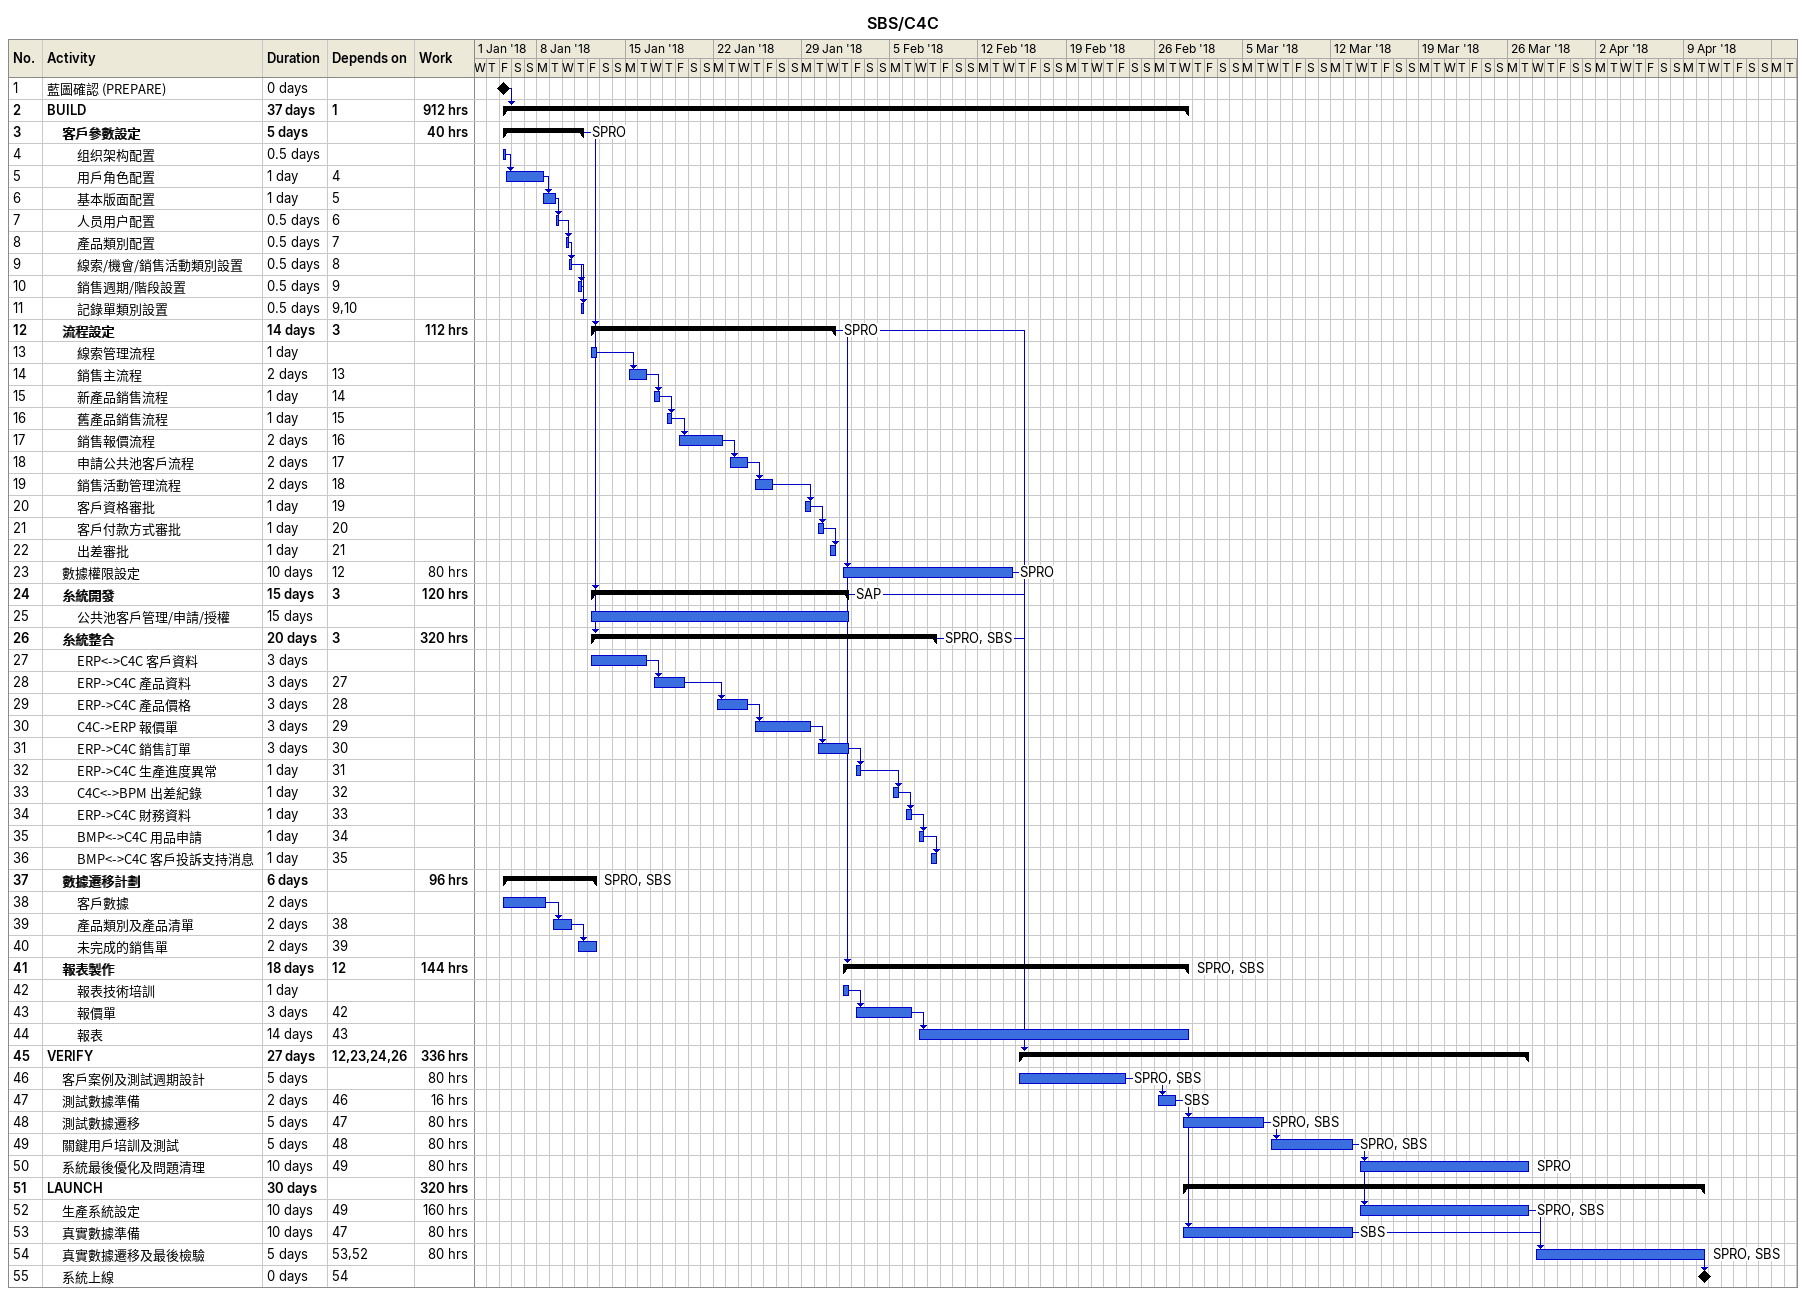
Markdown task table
SBS/C4C

| ID | Level | Task | Duration | Start | Finish | Predecessors | Resources | Work (h) |
|---|---|---|---|---|---|---|---|---|
| 1 | 1 | 藍圖確認 (PREPARE) | 0d | 2018-01-05 | 2018-01-05 |  |  |  |
| 2 | 1 | **BUILD** | 37d | 2018-01-05 | 2018-02-28 | 1 |  | 912 |
| 3 | 2 | **客戶參數設定** | 5d | 2018-01-05 | 2018-01-11 |  | SPRO | 40 |
| 4 | 3 | 组织架构配置 | 0.5d | 2018-01-05 | 2018-01-05 |  |  |  |
| 5 | 3 | 用戶角色配置 | 1d | 2018-01-05 | 2018-01-08 | 4 |  |  |
| 6 | 3 | 基本版面配置 | 1d | 2018-01-08 | 2018-01-09 | 5 |  |  |
| 7 | 3 | 人员用户配置 | 0.5d | 2018-01-09 | 2018-01-09 | 6 |  |  |
| 8 | 3 | 產品類別配置 | 0.5d | 2018-01-10 | 2018-01-10 | 7 |  |  |
| 9 | 3 | 線索/機會/銷售活動類別設置 | 0.5d | 2018-01-10 | 2018-01-10 | 8 |  |  |
| 10 | 3 | 銷售週期/階段設置 | 0.5d | 2018-01-11 | 2018-01-11 | 9 |  |  |
| 11 | 3 | 記錄單類別設置 | 0.5d | 2018-01-11 | 2018-01-11 | 9, 10 |  |  |
| 12 | 2 | **流程設定** | 14d | 2018-01-12 | 2018-01-31 | 3 | SPRO | 112 |
| 13 | 3 | 線索管理流程 | 1d | 2018-01-12 | 2018-01-12 |  |  |  |
| 14 | 3 | 銷售主流程 | 2d | 2018-01-15 | 2018-01-16 | 13 |  |  |
| 15 | 3 | 新產品銷售流程 | 1d | 2018-01-17 | 2018-01-17 | 14 |  |  |
| 16 | 3 | 舊產品銷售流程 | 1d | 2018-01-18 | 2018-01-18 | 15 |  |  |
| 17 | 3 | 銷售報價流程 | 2d | 2018-01-19 | 2018-01-22 | 16 |  |  |
| 18 | 3 | 申請公共池客戶流程 | 2d | 2018-01-23 | 2018-01-24 | 17 |  |  |
| 19 | 3 | 銷售活動管理流程 | 2d | 2018-01-25 | 2018-01-26 | 18 |  |  |
| 20 | 3 | 客戶資格審批 | 1d | 2018-01-29 | 2018-01-29 | 19 |  |  |
| 21 | 3 | 客戶付款方式審批 | 1d | 2018-01-30 | 2018-01-30 | 20 |  |  |
| 22 | 3 | 出差審批 | 1d | 2018-01-31 | 2018-01-31 | 21 |  |  |
| 23 | 2 | 數據權限設定 | 10d | 2018-02-01 | 2018-02-14 | 12 | SPRO | 80 |
| 24 | 2 | **糸統開發** | 15d | 2018-01-12 | 2018-02-01 | 3 | SAP | 120 |
| 25 | 3 | 公共池客戶管理/申請/授權 | 15d | 2018-01-12 | 2018-02-01 |  |  |  |
| 26 | 2 | **糸統整合** | 20d | 2018-01-12 | 2018-02-08 | 3 | SPRO, SBS | 320 |
| 27 | 3 | ERP<->C4C 客戶資料 | 3d | 2018-01-12 | 2018-01-16 |  |  |  |
| 28 | 3 | ERP->C4C 產品資料 | 3d | 2018-01-17 | 2018-01-19 | 27 |  |  |
| 29 | 3 | ERP->C4C 產品價格 | 3d | 2018-01-22 | 2018-01-24 | 28 |  |  |
| 30 | 3 | C4C->ERP 報價單 | 3d | 2018-01-25 | 2018-01-29 | 29 |  |  |
| 31 | 3 | ERP->C4C 銷售訂單 | 3d | 2018-01-30 | 2018-02-01 | 30 |  |  |
| 32 | 3 | ERP->C4C 生產進度異常 | 1d | 2018-02-02 | 2018-02-02 | 31 |  |  |
| 33 | 3 | C4C<->BPM 出差紀錄 | 1d | 2018-02-05 | 2018-02-05 | 32 |  |  |
| 34 | 3 | ERP->C4C 財務資料 | 1d | 2018-02-06 | 2018-02-06 | 33 |  |  |
| 35 | 3 | BMP<->C4C 用品申請 | 1d | 2018-02-07 | 2018-02-07 | 34 |  |  |
| 36 | 3 | BMP<->C4C 客戶投訴支持消息 | 1d | 2018-02-08 | 2018-02-08 | 35 |  |  |
| 37 | 2 | **數據遷移計劃** | 6d | 2018-01-05 | 2018-01-12 |  | SPRO, SBS | 96 |
| 38 | 3 | 客戶數據 | 2d | 2018-01-05 | 2018-01-08 |  |  |  |
| 39 | 3 | 產品類別及產品清單 | 2d | 2018-01-09 | 2018-01-10 | 38 |  |  |
| 40 | 3 | 未完成的銷售單 | 2d | 2018-01-11 | 2018-01-12 | 39 |  |  |
| 41 | 2 | **報表製作** | 18d | 2018-02-01 | 2018-02-28 | 12 | SPRO, SBS | 144 |
| 42 | 3 | 報表技術培訓 | 1d | 2018-02-01 | 2018-02-01 |  |  |  |
| 43 | 3 | 報價單 | 3d | 2018-02-02 | 2018-02-06 | 42 |  |  |
| 44 | 3 | 報表 | 14d | 2018-02-07 | 2018-02-28 | 43 |  |  |
| 45 | 1 | **VERIFY** | 27d | 2018-02-15 | 2018-03-27 | 12, 23, 24, 26 |  | 336 |
| 46 | 2 | 客戶案例及測試週期設計 | 5d | 2018-02-15 | 2018-02-23 |  | SPRO, SBS | 80 |
| 47 | 2 | 測試數據準備 | 2d | 2018-02-26 | 2018-02-27 | 46 | SBS | 16 |
| 48 | 2 | 測試數據遷移 | 5d | 2018-02-28 | 2018-03-06 | 47 | SPRO, SBS | 80 |
| 49 | 2 | 關鍵用戶培訓及測試 | 5d | 2018-03-07 | 2018-03-13 | 48 | SPRO, SBS | 80 |
| 50 | 2 | 系統最後優化及問題清理 | 10d | 2018-03-14 | 2018-03-27 | 49 | SPRO | 80 |
| 51 | 1 | **LAUNCH** | 30d | 2018-02-28 | 2018-04-10 |  |  | 320 |
| 52 | 2 | 生產系統設定 | 10d | 2018-03-14 | 2018-03-27 | 49 | SPRO, SBS | 160 |
| 53 | 2 | 真實數據準備 | 10d | 2018-02-28 | 2018-03-13 | 47 | SBS | 80 |
| 54 | 2 | 真實數據遷移及最後檢驗 | 5d | 2018-03-28 | 2018-04-10 | 53, 52 | SPRO, SBS | 80 |
| 55 | 2 | 系統上線 | 0d | 2018-04-10 | 2018-04-10 | 54 |  |  |
